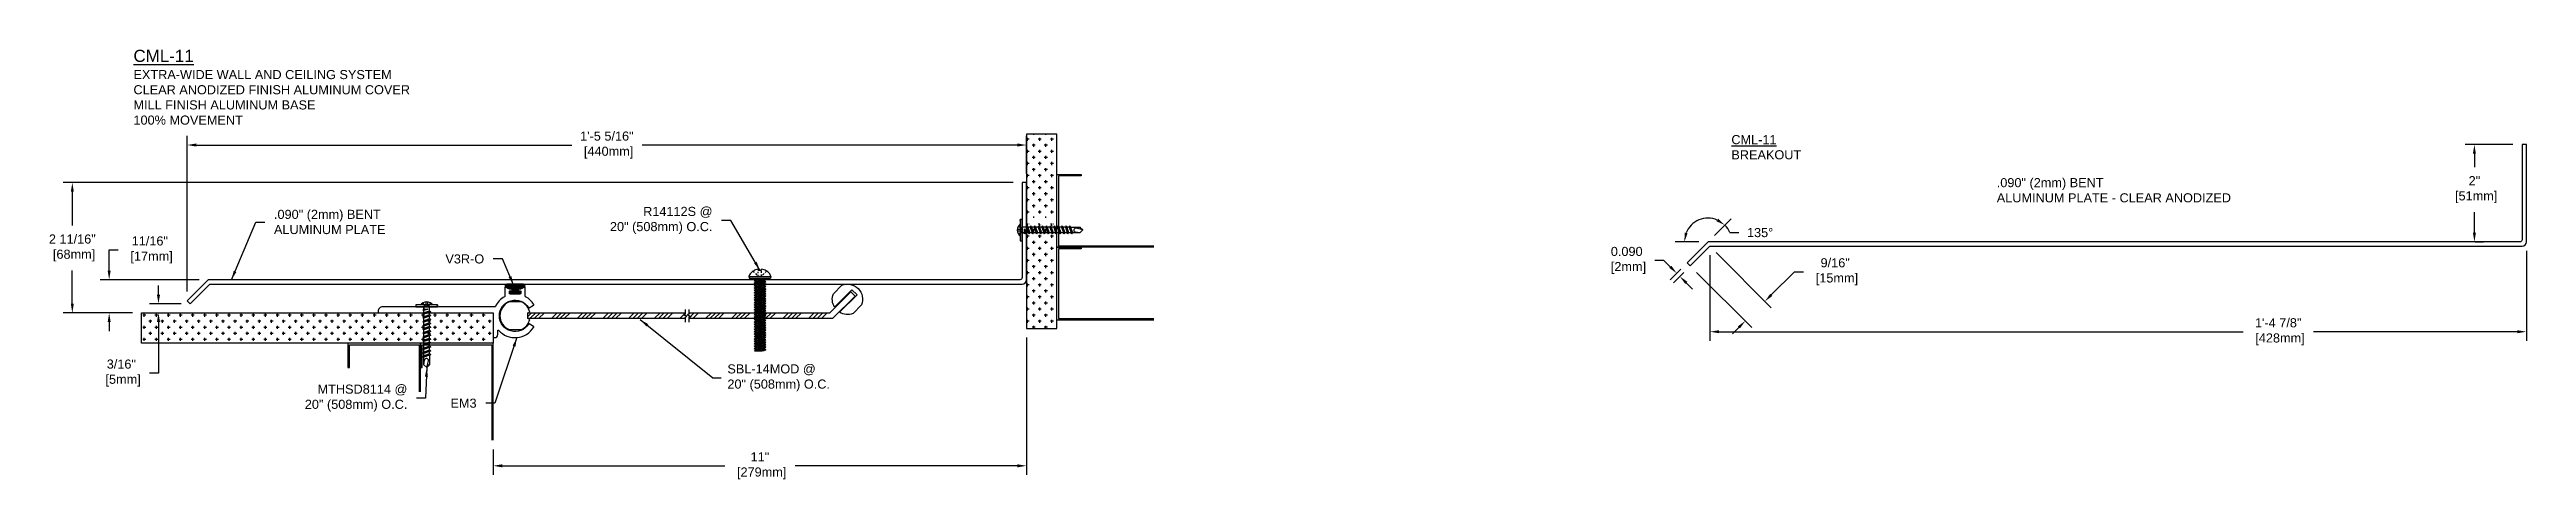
# Model space of a CAD drawing. Header units: inches. Extents: x 6.3 to 57.4, y 49.4 to 58.3.
import ezdxf

# ---------------------------------------------------------------- set-up
doc = ezdxf.new("R2010")
doc.units = ezdxf.units.IN
doc.header["$MEASUREMENT"] = 0
doc.linetypes.add('HIDDEN2', pattern=[0.1875, 0.125, -0.0625])
for name, color, linetype in [('Anchors', 4, 'Continuous'), ('Conditions', 1, 'Continuous'), ('Dimensions', 3, 'Continuous'), ('Fillers', 2, 'Continuous'), ('Metals', 7, 'Continuous'), ('TEXT', 2, 'Continuous')]:
    doc.layers.add(name, color=color, linetype=linetype)
doc.styles.add('ARIAL', font='arial.ttf')
doc.dimstyles.new('Arial', dxfattribs={"dimtxt": 0.1875, "dimasz": 0.1875, "dimexe": 0.1875, "dimexo": 0.1875, "dimgap": 0.1875, "dimtad": 0, "dimtih": 1, "dimtoh": 1, "dimdec": 4, "dimzin": 3, "dimdsep": 46, "dimlunit": 4, "dimtxsty": 'ARIAL', "dimcen": 0.1875, "dimadec": 0, "dimazin": 0, "dimtfac": 1, "dimtdec": 4, "dimtofl": 0, "dimtmove": 0, "dimatfit": 3, "dimfxl": 0, "dimfrac": 2, "dimtolj": 1, "dimtzin": 0, "dimarcsym": 0})

# ---------------------------------------------------------------- blocks, each defined once
blk = doc.blocks.new('V3RforCM')
h = blk.add_hatch(color=256)
h.paths.add_polyline_path([(0.063, -0.194), (0.141, -0.194), (0.141, -0.163), (0.205, -0.163, 0.778538), (0.192, -0.1), (-0.159, -0.1, 0.778538), (-0.172, -0.163), (-0.109, -0.163), (-0.109, -0.194), (-0.03, -0.194), (-0.03, -0.241), (-0.036, -0.267), (-0.091, -0.267), (-0.091, -0.302), (0.124, -0.302), (0.124, -0.267), (0.069, -0.267), (0.063, -0.241)])
edge = h.paths.add_edge_path(flags=16)
edge.add_spline(control_points=[(-0.139, -0.141), (-0.14, -0.141), (-0.185, -0.12), (-0.087, -0.129), (0.017, -0.14)], knot_values=[0.028497, 0.028497, 0.028497, 0.028497, 0.032831, 0.201023, 0.201023, 0.201023, 0.201023], degree=3, periodic=0)
edge.add_spline(control_points=[(0.017, -0.14), (0.12, -0.129), (0.218, -0.12), (0.173, -0.141), (0.172, -0.141)], knot_values=[0.028497, 0.028497, 0.028497, 0.028497, 0.196688, 0.201023, 0.201023, 0.201023, 0.201023], degree=3, periodic=0)
edge.add_line((0.172, -0.141), (-0.139, -0.141))
blk.add_lwpolyline([(0.141, -0.194), (0.141, -0.163), (0.205, -0.163, 0.8111), (0.189, -0.1), (-0.156, -0.1, 0.8111), (-0.172, -0.163), (-0.109, -0.163), (-0.109, -0.194), (-0.03, -0.194), (-0.03, -0.241), (-0.036, -0.267), (-0.091, -0.267), (-0.091, -0.302), (0.124, -0.302), (0.124, -0.267), (0.069, -0.267), (0.063, -0.241), (0.063, -0.194)], format="xyb", close=True)
blk.add_lwpolyline([(0.172, -0.141), (-0.139, -0.141)])
for points in [[(-0.139, -0.141), (-0.14, -0.141), (-0.185, -0.12), (-0.087, -0.129), (0.017, -0.14)], [(0.172, -0.141), (0.173, -0.141), (0.218, -0.12), (0.12, -0.129), (0.017, -0.14)]]:
    blk.add_open_spline(points, degree=3, knots=[0.028497, 0.028497, 0.028497, 0.028497, 0.0328313, 0.2010226, 0.2010226, 0.2010226, 0.2010226])
blk = doc.blocks.new('em3')
blk.add_lwpolyline([(-22.235, -3.441), (-22.235, -3.399, 0.414214), (-22.245, -3.389), (-22.28, -3.389, -0.414214), (-22.29, -3.379), (-22.29, -3.352, -0.414214), (-22.28, -3.342), (-22.207, -3.342, 0.414214), (-22.197, -3.332), (-22.197, -3.321, -0.414214), (-22.187, -3.311), (-22.151, -3.311, -0.414214), (-22.141, -3.321), (-22.141, -3.498, 0.273807), (-22.136, -3.507, -0.158832), (-21.945, -3.71, 0.29076), (-21.936, -3.716), (-19.621, -3.716, -0.414214), (-19.527, -3.81), (-19.527, -3.831, -0.414214), (-19.537, -3.841), (-21.892, -3.841, 0.414214), (-21.902, -3.851), (-21.902, -4.341, -0.414214), (-21.912, -4.351), (-21.933, -4.351, -0.414214), (-21.996, -4.289), (-21.996, -4.204, 0.692603), (-22.013, -4.198, -0.506912), (-22.737, -4.135, -0.420887), (-22.733, -4.121), (-22.642, -4.069, -0.405496), (-22.629, -4.072, 3.520953), (-22.629, -3.731, -0.405496), (-22.642, -3.734), (-22.733, -3.681, -0.420887), (-22.737, -3.668, -0.131423), (-22.569, -3.507, 0.273807), (-22.563, -3.498), (-22.563, -3.321, -0.414214), (-22.553, -3.311), (-22.517, -3.311, -0.414214), (-22.507, -3.321), (-22.507, -3.332, 0.414214), (-22.497, -3.342), (-22.425, -3.342, -0.414214), (-22.415, -3.352), (-22.415, -3.379, -0.414214), (-22.425, -3.389), (-22.46, -3.389, 0.414214), (-22.47, -3.399), (-22.47, -3.441, 0.414214), (-22.46, -3.451), (-22.245, -3.451, 0.414214)], format="xyb", close=True)
blk = doc.blocks.new('R14112S')
for p, q in [((-0.226, 0.031), (0.226, 0.031)), ((-0.226, 0.031), (-0.22, 0)), ((-0.22, 0), (0.22, 0)), ((-0.109, 0.116), (-0.133, 0.141)), ((-0.057, 0.062), (-0.086, 0.092)), ((-0.085, 0), (-0.085, -0.03)), ((-0.034, 0.038), (-0.042, 0.046)), ((-0.034, 0.161), (-0.034, 0.182)), ((-0.034, 0.161), (0.034, 0.161)), ((-0.034, 0.103), (-0.034, 0.131)), ((-0.034, 0.038), (-0.034, 0.065)), ((-0.034, 0.038), (-0.01, 0.038)), ((0.01, 0.038), (0.034, 0.038)), ((0.034, 0.161), (0.034, 0.182)), ((0.034, 0.106), (0.034, 0.142)), ((0.034, 0.038), (0.034, 0.073)), ((0.034, 0.038), (0.042, 0.046)), ((0.057, 0.062), (0.086, 0.092)), ((0.085, 0), (0.085, -0.005)), ((0.109, 0.116), (0.133, 0.141)), ((0.226, 0.031), (0.22, 0)), ((-0.119, -0.05), (0.119, -0.025)), ((-0.119, -0.05), (-0.085, -0.03)), ((-0.119, -0.05), (-0.085, -0.07)), ((-0.119, -0.1), (0.119, -0.075)), ((-0.119, -0.1), (-0.085, -0.08)), ((-0.119, -0.1), (-0.085, -0.12)), ((-0.119, -0.15), (0.119, -0.125)), ((-0.119, -0.15), (-0.085, -0.13)), ((-0.119, -0.15), (-0.085, -0.17)), ((-0.119, -0.2), (0.119, -0.175)), ((-0.119, -0.2), (-0.085, -0.18)), ((-0.119, -0.2), (-0.085, -0.22)), ((-0.119, -0.25), (0.119, -0.225)), ((-0.119, -0.25), (-0.085, -0.23)), ((-0.119, -0.25), (-0.085, -0.27)), ((-0.119, -0.3), (0.119, -0.275)), ((-0.119, -0.3), (-0.085, -0.28)), ((-0.119, -0.3), (-0.085, -0.32)), ((-0.119, -0.35), (0.119, -0.325)), ((-0.119, -0.35), (-0.085, -0.33)), ((-0.119, -0.35), (-0.085, -0.37)), ((-0.119, -0.4), (0.119, -0.375)), ((-0.119, -0.4), (-0.085, -0.38)), ((-0.119, -0.4), (-0.085, -0.42)), ((-0.119, -0.45), (0.119, -0.425)), ((-0.119, -0.45), (-0.085, -0.43)), ((-0.119, -0.45), (-0.085, -0.47)), ((-0.119, -0.5), (0.119, -0.475)), ((-0.119, -0.5), (-0.085, -0.48)), ((-0.119, -0.5), (-0.085, -0.52)), ((-0.085, -0.03), (0.085, -0.005)), ((-0.085, -0.07), (0.085, -0.045)), ((-0.085, -0.08), (0.085, -0.055)), ((-0.085, -0.07), (-0.085, -0.08)), ((-0.085, -0.12), (0.085, -0.095)), ((-0.085, -0.13), (0.085, -0.105)), ((-0.085, -0.12), (-0.085, -0.13)), ((-0.085, -0.17), (0.085, -0.145)), ((-0.085, -0.18), (0.085, -0.155)), ((-0.085, -0.17), (-0.085, -0.18)), ((-0.085, -0.22), (0.085, -0.195)), ((-0.085, -0.23), (0.085, -0.205)), ((-0.085, -0.22), (-0.085, -0.23)), ((-0.085, -0.27), (0.085, -0.245)), ((-0.085, -0.28), (0.085, -0.255)), ((-0.085, -0.27), (-0.085, -0.28)), ((-0.085, -0.32), (0.085, -0.295)), ((-0.085, -0.33), (0.085, -0.305)), ((-0.085, -0.32), (-0.085, -0.33)), ((-0.085, -0.37), (0.085, -0.345)), ((-0.085, -0.38), (0.085, -0.355)), ((-0.085, -0.37), (-0.085, -0.38)), ((-0.085, -0.42), (0.085, -0.395)), ((-0.085, -0.43), (0.085, -0.405)), ((-0.085, -0.42), (-0.085, -0.43)), ((-0.085, -0.47), (0.085, -0.445)), ((-0.085, -0.48), (0.085, -0.455)), ((-0.085, -0.47), (-0.085, -0.48)), ((-0.085, -0.52), (0.085, -0.495)), ((-0.085, -0.53), (0.085, -0.505)), ((0.119, -0.025), (0.085, -0.005)), ((0.119, -0.025), (0.085, -0.045)), ((0.085, -0.045), (0.085, -0.055)), ((0.119, -0.075), (0.085, -0.055)), ((0.119, -0.075), (0.085, -0.095)), ((0.085, -0.095), (0.085, -0.105)), ((0.119, -0.125), (0.085, -0.105)), ((0.119, -0.125), (0.085, -0.145)), ((0.085, -0.145), (0.085, -0.155)), ((0.119, -0.175), (0.085, -0.155)), ((0.119, -0.175), (0.085, -0.195)), ((0.085, -0.195), (0.085, -0.205)), ((0.119, -0.225), (0.085, -0.205)), ((0.119, -0.225), (0.085, -0.245)), ((0.085, -0.245), (0.085, -0.255)), ((0.119, -0.275), (0.085, -0.255)), ((0.119, -0.275), (0.085, -0.295)), ((0.085, -0.295), (0.085, -0.305)), ((0.119, -0.325), (0.085, -0.305)), ((0.119, -0.325), (0.085, -0.345)), ((0.085, -0.345), (0.085, -0.355)), ((0.119, -0.375), (0.085, -0.355)), ((0.119, -0.375), (0.085, -0.395)), ((0.085, -0.395), (0.085, -0.405)), ((0.119, -0.425), (0.085, -0.405)), ((0.119, -0.425), (0.085, -0.445)), ((0.085, -0.445), (0.085, -0.455)), ((0.119, -0.475), (0.085, -0.455)), ((0.119, -0.475), (0.085, -0.495)), ((0.085, -0.495), (0.085, -0.505)), ((0.119, -0.525), (0.085, -0.505)), ((-0.119, -0.55), (0.119, -0.525)), ((-0.119, -0.55), (-0.085, -0.53)), ((-0.119, -0.55), (-0.085, -0.57)), ((-0.119, -0.6), (0.119, -0.575)), ((-0.119, -0.6), (-0.085, -0.58)), ((-0.119, -0.6), (-0.085, -0.62)), ((-0.119, -0.65), (0.119, -0.625)), ((-0.119, -0.65), (-0.085, -0.63)), ((-0.119, -0.65), (-0.085, -0.67)), ((-0.119, -0.7), (0.119, -0.675)), ((-0.119, -0.7), (-0.085, -0.68)), ((-0.119, -0.7), (-0.085, -0.72)), ((-0.119, -0.75), (0.119, -0.725)), ((-0.119, -0.75), (-0.085, -0.73)), ((-0.119, -0.75), (-0.085, -0.77)), ((-0.119, -0.8), (0.119, -0.775)), ((-0.119, -0.8), (-0.085, -0.78)), ((-0.119, -0.8), (-0.085, -0.82)), ((-0.119, -0.85), (0.119, -0.825)), ((-0.119, -0.85), (-0.085, -0.83)), ((-0.119, -0.85), (-0.085, -0.87)), ((-0.119, -0.9), (0.119, -0.875)), ((-0.119, -0.9), (-0.085, -0.88)), ((-0.119, -0.9), (-0.085, -0.92)), ((-0.119, -0.95), (0.119, -0.925)), ((-0.119, -0.95), (-0.085, -0.93)), ((-0.119, -0.95), (-0.085, -0.97)), ((-0.119, -1), (0.119, -0.975)), ((-0.119, -1), (-0.085, -0.98)), ((-0.119, -1), (-0.085, -1.02)), ((-0.085, -0.52), (-0.085, -0.53)), ((-0.085, -0.57), (0.085, -0.545)), ((-0.085, -0.58), (0.085, -0.555)), ((-0.085, -0.57), (-0.085, -0.58)), ((-0.085, -0.62), (0.085, -0.595)), ((-0.085, -0.63), (0.085, -0.605)), ((-0.085, -0.62), (-0.085, -0.63)), ((-0.085, -0.67), (0.085, -0.645)), ((-0.085, -0.68), (0.085, -0.655)), ((-0.085, -0.67), (-0.085, -0.68)), ((-0.085, -0.72), (0.085, -0.695)), ((-0.085, -0.73), (0.085, -0.705)), ((-0.085, -0.72), (-0.085, -0.73)), ((-0.085, -0.77), (0.085, -0.745)), ((-0.085, -0.78), (0.085, -0.755)), ((-0.085, -0.77), (-0.085, -0.78)), ((-0.085, -0.82), (0.085, -0.795)), ((-0.085, -0.83), (0.085, -0.805)), ((-0.085, -0.82), (-0.085, -0.83)), ((-0.085, -0.87), (0.085, -0.845)), ((-0.085, -0.88), (0.085, -0.855)), ((-0.085, -0.87), (-0.085, -0.88)), ((-0.085, -0.92), (0.085, -0.895)), ((-0.085, -0.93), (0.085, -0.905)), ((-0.085, -0.92), (-0.085, -0.93)), ((-0.085, -0.97), (0.085, -0.945)), ((-0.085, -0.98), (0.085, -0.955)), ((-0.085, -0.97), (-0.085, -0.98)), ((-0.085, -1.02), (0.085, -0.995)), ((-0.085, -1.03), (0.085, -1.005)), ((-0.085, -1.02), (-0.085, -1.03)), ((0.119, -0.525), (0.085, -0.545)), ((0.085, -0.545), (0.085, -0.555)), ((0.119, -0.575), (0.085, -0.555)), ((0.119, -0.575), (0.085, -0.595)), ((0.085, -0.595), (0.085, -0.605)), ((0.119, -0.625), (0.085, -0.605)), ((0.119, -0.625), (0.085, -0.645)), ((0.085, -0.645), (0.085, -0.655)), ((0.119, -0.675), (0.085, -0.655)), ((0.119, -0.675), (0.085, -0.695)), ((0.085, -0.695), (0.085, -0.705)), ((0.119, -0.725), (0.085, -0.705)), ((0.119, -0.725), (0.085, -0.745)), ((0.085, -0.745), (0.085, -0.755)), ((0.119, -0.775), (0.085, -0.755)), ((0.119, -0.775), (0.085, -0.795)), ((0.085, -0.795), (0.085, -0.805)), ((0.119, -0.825), (0.085, -0.805)), ((0.119, -0.825), (0.085, -0.845)), ((0.085, -0.845), (0.085, -0.855)), ((0.119, -0.875), (0.085, -0.855)), ((0.119, -0.875), (0.085, -0.895)), ((0.085, -0.895), (0.085, -0.905)), ((0.119, -0.925), (0.085, -0.905)), ((0.119, -0.925), (0.085, -0.945)), ((0.085, -0.945), (0.085, -0.955)), ((0.119, -0.975), (0.085, -0.955)), ((0.119, -0.975), (0.085, -0.995)), ((0.085, -0.995), (0.085, -1.005)), ((0.119, -1.025), (0.085, -1.005)), ((-0.119, -1.05), (0.119, -1.025)), ((-0.119, -1.05), (-0.085, -1.03)), ((-0.119, -1.05), (-0.085, -1.07)), ((-0.119, -1.1), (0.119, -1.075)), ((-0.119, -1.1), (-0.085, -1.08)), ((-0.119, -1.1), (-0.085, -1.12)), ((-0.119, -1.15), (0.119, -1.125)), ((-0.119, -1.15), (-0.085, -1.13)), ((-0.119, -1.15), (-0.085, -1.17)), ((-0.119, -1.2), (0.119, -1.175)), ((-0.119, -1.2), (-0.085, -1.18)), ((-0.119, -1.2), (-0.085, -1.22)), ((-0.119, -1.25), (0.119, -1.225)), ((-0.119, -1.25), (-0.085, -1.23)), ((-0.119, -1.25), (-0.085, -1.27)), ((-0.119, -1.3), (0.119, -1.275)), ((-0.119, -1.3), (-0.085, -1.28)), ((-0.119, -1.3), (-0.085, -1.32)), ((-0.119, -1.35), (0.119, -1.325)), ((-0.119, -1.35), (-0.085, -1.33)), ((-0.119, -1.35), (-0.085, -1.37)), ((-0.119, -1.4), (0.119, -1.375)), ((-0.119, -1.4), (-0.085, -1.38)), ((-0.119, -1.4), (-0.085, -1.42)), ((-0.119, -1.45), (0.119, -1.425)), ((-0.119, -1.45), (-0.085, -1.43)), ((-0.119, -1.45), (-0.085, -1.47)), ((-0.11, -1.5), (0.119, -1.475)), ((-0.11, -1.5), (-0.085, -1.48)), ((-0.11, -1.5), (0.048, -1.5)), ((-0.085, -1.07), (0.085, -1.045)), ((-0.085, -1.08), (0.085, -1.055)), ((-0.085, -1.07), (-0.085, -1.08)), ((-0.085, -1.12), (0.085, -1.095)), ((-0.085, -1.13), (0.085, -1.105)), ((-0.085, -1.12), (-0.085, -1.13)), ((-0.085, -1.17), (0.085, -1.145)), ((-0.085, -1.18), (0.085, -1.155)), ((-0.085, -1.17), (-0.085, -1.18)), ((-0.085, -1.22), (0.085, -1.195)), ((-0.085, -1.23), (0.085, -1.205)), ((-0.085, -1.22), (-0.085, -1.23)), ((-0.085, -1.27), (0.085, -1.245)), ((-0.085, -1.28), (0.085, -1.255)), ((-0.085, -1.27), (-0.085, -1.28)), ((-0.085, -1.32), (0.085, -1.295)), ((-0.085, -1.33), (0.085, -1.305)), ((-0.085, -1.32), (-0.085, -1.33)), ((-0.085, -1.37), (0.085, -1.345)), ((-0.085, -1.38), (0.085, -1.355)), ((-0.085, -1.37), (-0.085, -1.38)), ((-0.085, -1.42), (0.085, -1.395)), ((-0.085, -1.43), (0.085, -1.405)), ((-0.085, -1.42), (-0.085, -1.43)), ((-0.085, -1.47), (0.085, -1.445)), ((-0.085, -1.48), (0.085, -1.455)), ((-0.085, -1.47), (-0.085, -1.48)), ((0.048, -1.5), (0.085, -1.495)), ((0.119, -1.025), (0.085, -1.045)), ((0.085, -1.045), (0.085, -1.055)), ((0.119, -1.075), (0.085, -1.055)), ((0.119, -1.075), (0.085, -1.095)), ((0.085, -1.095), (0.085, -1.105)), ((0.119, -1.125), (0.085, -1.105)), ((0.119, -1.125), (0.085, -1.145)), ((0.085, -1.145), (0.085, -1.155)), ((0.119, -1.175), (0.085, -1.155)), ((0.119, -1.175), (0.085, -1.195)), ((0.085, -1.195), (0.085, -1.205)), ((0.119, -1.225), (0.085, -1.205)), ((0.119, -1.225), (0.085, -1.245)), ((0.085, -1.245), (0.085, -1.255)), ((0.119, -1.275), (0.085, -1.255)), ((0.119, -1.275), (0.085, -1.295)), ((0.085, -1.295), (0.085, -1.305)), ((0.119, -1.325), (0.085, -1.305)), ((0.119, -1.325), (0.085, -1.345)), ((0.085, -1.345), (0.085, -1.355)), ((0.119, -1.375), (0.085, -1.355)), ((0.119, -1.375), (0.085, -1.395)), ((0.085, -1.395), (0.085, -1.405)), ((0.119, -1.425), (0.085, -1.405)), ((0.119, -1.425), (0.085, -1.445)), ((0.085, -1.445), (0.085, -1.455)), ((0.119, -1.475), (0.085, -1.455)), ((0.119, -1.475), (0.085, -1.495))]:
    blk.add_line(p, q)
for centre, radius, start, end in [((-0.08, 0), 0.149, 152.7282, 167.9922), ((-0.041, -0.02), 0.192, 128.7816, 152.7282), ((-0.016, -0.051), 0.232, 108.4084, 128.7816), ((0, -0.1), 0.284, 96.8718, 108.4084), ((0, -0.1), 0.284, 71.5916, 83.1282), ((0.016, -0.051), 0.232, 51.2184, 71.5916), ((0.041, -0.02), 0.192, 27.2718, 51.2184), ((0.08, 0), 0.149, 12.0078, 27.2718)]:
    blk.add_arc(centre, radius, start, end)
blk = doc.blocks.new('SBL-14MOD')
h = blk.add_hatch()
h.set_pattern_fill('ANSI34', color=256, scale=0.5, style=0)
h.paths.add_polyline_path([(5.641, 7.679), (5.641, 7.559), (8.89, 7.559), (8.89, 7.589), (8.919, 7.608), (8.861, 7.63), (8.89, 7.649), (8.89, 7.679)])
h.paths.add_polyline_path([(11.929, 7.559), (12.392, 8.022), (12.304, 8.111), (11.872, 7.679), (8.96, 7.679), (8.96, 7.649), (8.931, 7.63), (8.989, 7.608), (8.96, 7.589), (8.96, 7.559)])
for p, q in [((8.89, 7.749), (8.89, 7.649)), ((8.96, 7.749), (8.96, 7.649)), ((8.96, 7.679), (11.872, 7.679)), ((11.872, 7.679), (12.304, 8.111)), ((11.929, 7.559), (12.392, 8.022)), ((12.392, 8.022), (12.304, 8.111)), ((8.89, 7.649), (8.861, 7.63)), ((8.919, 7.608), (8.861, 7.63)), ((8.89, 7.589), (8.919, 7.608)), ((8.89, 7.589), (8.89, 7.489)), ((8.96, 7.649), (8.931, 7.63)), ((8.989, 7.608), (8.931, 7.63)), ((8.96, 7.589), (8.989, 7.608)), ((8.96, 7.589), (8.96, 7.489)), ((11.929, 7.559), (8.96, 7.559))]:
    blk.add_line(p, q)
for points in [[(12.327, 8.154), (11.968, 7.795, -0.233897), (11.944, 8.071), (12.121, 8.248, -0.654654), (12.526, 7.843), (12.349, 7.666, -0.233897), (12.073, 7.69), (12.432, 8.049)], [(5.682, 7.694, 0.233897), (5.504, 7.906), (5.254, 7.906, 0.654654), (5.254, 7.333), (5.504, 7.333, 0.233897), (5.682, 7.545), (5.641, 7.559), (5.641, 7.679)]]:
    blk.add_lwpolyline(points, format="xyb", close=True)
for points in [[(5.641, 7.679), (8.89, 7.679)], [(8.89, 7.559), (5.641, 7.559)]]:
    blk.add_lwpolyline(points)
blk = doc.blocks.new('*D10')
at = {"layer": 'Defpoints', "color": 0}
for p in [(26.449, 52.51), (15.449, 50.204), (26.449, 49.679)]:
    blk.add_point(p, dxfattribs=at)
at = {"layer": 'Dimensions', "color": 0, "lineweight": -2}
for p, q in [((26.449, 52.323), (26.449, 49.491)), ((15.449, 50.017), (15.449, 49.491)), ((15.636, 49.679), (20.224, 49.679)), ((26.261, 49.679), (21.674, 49.679))]:
    blk.add_line(p, q, dxfattribs=at)
at = {"layer": 'Dimensions', "color": 0}
for points in [[(15.636, 49.71), (15.636, 49.647), (15.449, 49.679)], [(26.261, 49.71), (26.261, 49.647), (26.449, 49.679)]]:
    blk.add_solid(points, dxfattribs=at)
at = {"layer": 'Dimensions', "color": 0, "insert": (20.949, 49.679), "char_height": 0.1875, "attachment_point": 5, "style": 'ARIAL'}
blk.add_mtext('\\A1;11"\\P [279mm]', dxfattribs=at)
blk = doc.blocks.new('*D11')
at = {"layer": 'Defpoints', "color": 0}
for p in [(26.449, 56.287), (26.449, 55.515), (9.136, 53.079)]:
    blk.add_point(p, dxfattribs=at)
at = {"layer": 'Dimensions', "color": 0, "lineweight": -2}
for p, q in [((9.136, 53.267), (9.136, 56.475)), ((9.323, 56.287), (17.068, 56.287)), ((26.261, 56.287), (18.517, 56.287)), ((26.449, 55.702), (26.449, 56.475))]:
    blk.add_line(p, q, dxfattribs=at)
at = {"layer": 'Dimensions', "color": 0}
for points in [[(9.323, 56.319), (9.323, 56.256), (9.136, 56.287)], [(26.261, 56.319), (26.261, 56.256), (26.449, 56.287)]]:
    blk.add_solid(points, dxfattribs=at)
at = {"layer": 'Dimensions', "color": 0, "insert": (17.792, 56.287), "char_height": 0.1875, "attachment_point": 5, "style": 'ARIAL'}
blk.add_mtext('\\A1;1\'-5 5/16"\\P [440mm]', dxfattribs=at)
blk = doc.blocks.new('*D12')
at = {"layer": 'Defpoints', "color": 0}
for p in [(8.192, 52.829), (8.543, 52.829), (9.2, 53.016)]:
    blk.add_point(p, dxfattribs=at)
at = {"layer": 'Dimensions', "color": 0, "lineweight": -2}
for p, q in [((8.543, 53.203), (8.543, 53.391)), ((9.012, 53.016), (8.356, 53.016)), ((8.379, 52.829), (8.731, 52.829)), ((8.543, 52.642), (8.543, 51.59)), ((8.543, 51.59), (8.356, 51.59))]:
    blk.add_line(p, q, dxfattribs=at)
at = {"layer": 'Dimensions', "color": 0}
for points in [[(8.512, 53.203), (8.575, 53.203), (8.543, 53.016)], [(8.512, 52.642), (8.575, 52.642), (8.543, 52.829)]]:
    blk.add_solid(points, dxfattribs=at)
at = {"layer": 'Dimensions', "color": 0, "insert": (7.777, 51.59), "char_height": 0.1875, "attachment_point": 5, "style": 'ARIAL'}
blk.add_mtext('\\A1;3/16"\\P [5mm]', dxfattribs=at)
blk = doc.blocks.new('*D13')
at = {"layer": 'Defpoints', "color": 0}
for p in [(7.526, 53.511), (9.568, 53.511), (8.192, 52.829)]:
    blk.add_point(p, dxfattribs=at)
at = {"layer": 'Dimensions', "color": 0, "lineweight": -2}
for p, q in [((7.526, 53.698), (7.526, 54.127)), ((7.526, 54.127), (7.713, 54.127)), ((9.38, 53.511), (7.338, 53.511)), ((8.004, 52.829), (7.338, 52.829)), ((7.526, 52.642), (7.526, 52.454))]:
    blk.add_line(p, q, dxfattribs=at)
at = {"layer": 'Dimensions', "color": 0}
for points in [[(7.495, 53.698), (7.557, 53.698), (7.526, 53.511)], [(7.495, 52.642), (7.557, 52.642), (7.526, 52.829)]]:
    blk.add_solid(points, dxfattribs=at)
at = {"layer": 'Dimensions', "color": 0, "insert": (8.365, 54.127), "char_height": 0.1875, "attachment_point": 5, "style": 'ARIAL'}
blk.add_mtext('\\A1;11/16"\\P [17mm]', dxfattribs=at)
blk = doc.blocks.new('*D14')
at = {"layer": 'Defpoints', "color": 0}
for p in [(26.359, 55.515), (6.766, 52.829), (8.192, 52.829)]:
    blk.add_point(p, dxfattribs=at)
at = {"layer": 'Dimensions', "color": 0, "lineweight": -2}
for p, q in [((26.171, 55.515), (6.579, 55.515)), ((6.766, 55.327), (6.766, 54.632)), ((6.766, 53.017), (6.766, 53.701)), ((8.004, 52.829), (6.579, 52.829))]:
    blk.add_line(p, q, dxfattribs=at)
at = {"layer": 'Dimensions', "color": 0}
for points in [[(6.735, 55.327), (6.797, 55.327), (6.766, 55.515)], [(6.735, 53.017), (6.797, 53.017), (6.766, 52.829)]]:
    blk.add_solid(points, dxfattribs=at)
at = {"layer": 'Dimensions', "color": 0, "insert": (6.766, 54.166), "char_height": 0.1875, "attachment_point": 5, "style": 'ARIAL'}
blk.add_mtext('\\A1;2 11/16"\\P [68mm]', dxfattribs=at)
blk = doc.blocks.new('MTHSD8114')
for p, q in [((0.224, 0.038), (-0.224, 0.038)), ((-0.224, 0.038), (-0.224, 0)), ((-0.224, 0), (0.224, 0)), ((-0.056, 0), (0.056, 0)), ((0.06, -0.087), (0.06, 0)), ((0.224, 0.038), (0.224, 0)), ((-0.081, -0.061), (-0.024, -0.047)), ((-0.081, -0.061), (-0.056, -0.047)), ((-0.081, -0.061), (-0.056, -0.074)), ((-0.081, -0.141), (0.085, -0.101)), ((-0.081, -0.141), (-0.056, -0.127)), ((-0.081, -0.141), (-0.056, -0.155)), ((-0.081, -0.221), (0.085, -0.181)), ((-0.081, -0.221), (-0.056, -0.208)), ((-0.081, -0.221), (-0.056, -0.235)), ((-0.081, -0.302), (0.085, -0.262)), ((-0.081, -0.302), (-0.056, -0.288)), ((-0.081, -0.302), (-0.056, -0.316)), ((-0.081, -0.382), (0.085, -0.342)), ((-0.081, -0.382), (-0.056, -0.368)), ((-0.081, -0.382), (-0.056, -0.396)), ((-0.081, -0.463), (0.085, -0.422)), ((-0.081, -0.463), (-0.056, -0.449)), ((-0.081, -0.463), (-0.056, -0.477)), ((-0.081, -0.543), (0.085, -0.503)), ((-0.056, -0.047), (-0.056, 0)), ((-0.056, 0), (-0.056, -0.047)), ((0.024, -0.047), (-0.056, -0.074)), ((-0.056, -0.047), (0.024, -0.047)), ((-0.056, -0.127), (-0.056, -0.074)), ((0.06, -0.087), (-0.056, -0.127)), ((0.06, -0.115), (-0.056, -0.155)), ((-0.056, -0.208), (-0.056, -0.155)), ((0.06, -0.167), (-0.056, -0.208)), ((0.06, -0.195), (-0.056, -0.235)), ((-0.056, -0.288), (-0.056, -0.235)), ((0.06, -0.248), (-0.056, -0.288)), ((0.06, -0.276), (-0.056, -0.316)), ((-0.056, -0.368), (-0.056, -0.316)), ((0.06, -0.328), (-0.056, -0.368)), ((0.06, -0.356), (-0.056, -0.396)), ((-0.056, -0.449), (-0.056, -0.396)), ((0.06, -0.409), (-0.056, -0.449)), ((0.06, -0.436), (-0.056, -0.477)), ((-0.056, -0.529), (-0.056, -0.477)), ((0.06, -0.489), (-0.056, -0.529)), ((0.085, -0.101), (0.06, -0.087)), ((0.085, -0.101), (0.06, -0.115)), ((0.06, -0.167), (0.06, -0.115)), ((0.085, -0.181), (0.06, -0.167)), ((0.085, -0.181), (0.06, -0.195)), ((0.06, -0.248), (0.06, -0.195)), ((0.085, -0.262), (0.06, -0.248)), ((0.085, -0.262), (0.06, -0.276)), ((0.06, -0.328), (0.06, -0.276)), ((0.085, -0.342), (0.06, -0.328)), ((0.085, -0.342), (0.06, -0.356)), ((0.06, -0.409), (0.06, -0.356)), ((0.085, -0.422), (0.06, -0.409)), ((0.085, -0.422), (0.06, -0.436)), ((0.06, -0.489), (0.06, -0.436)), ((0.085, -0.503), (0.06, -0.489)), ((0.085, -0.503), (0.06, -0.517)), ((-0.081, -0.543), (-0.056, -0.529)), ((-0.081, -0.543), (-0.056, -0.557)), ((-0.081, -0.624), (0.085, -0.583)), ((-0.081, -0.624), (-0.056, -0.61)), ((-0.081, -0.624), (-0.056, -0.637)), ((-0.081, -0.704), (0.085, -0.664)), ((-0.081, -0.704), (-0.056, -0.69)), ((-0.081, -0.704), (-0.056, -0.718)), ((-0.081, -0.784), (0.085, -0.744)), ((-0.081, -0.784), (-0.056, -0.771)), ((-0.081, -0.784), (-0.056, -0.798)), ((-0.081, -0.865), (0.085, -0.825)), ((-0.081, -0.865), (-0.056, -0.851)), ((-0.081, -0.865), (-0.056, -0.879)), ((-0.081, -0.945), (0.085, -0.905)), ((-0.081, -0.945), (-0.056, -0.931)), ((-0.081, -0.945), (-0.056, -0.959)), ((-0.081, -1.026), (0.085, -0.985)), ((-0.081, -1.026), (-0.056, -1.012)), ((0.06, -0.517), (-0.056, -0.557)), ((-0.056, -0.61), (-0.056, -0.557)), ((0.06, -0.569), (-0.056, -0.61)), ((0.06, -0.597), (-0.056, -0.637)), ((-0.056, -0.69), (-0.056, -0.637)), ((0.06, -0.65), (-0.056, -0.69)), ((0.06, -0.678), (-0.056, -0.718)), ((-0.056, -0.771), (-0.056, -0.718)), ((0.06, -0.73), (-0.056, -0.771)), ((0.06, -0.758), (-0.056, -0.798)), ((-0.056, -0.851), (-0.056, -0.798)), ((0.06, -0.811), (-0.056, -0.851)), ((0.06, -0.839), (-0.056, -0.879)), ((-0.056, -0.931), (-0.056, -0.879)), ((0.06, -0.891), (-0.056, -0.931)), ((0.06, -0.919), (-0.056, -0.959)), ((-0.056, -1.012), (-0.056, -0.959)), ((0.06, -0.972), (-0.056, -1.012)), ((0.06, -0.999), (-0.056, -1.04)), ((0.06, -0.569), (0.06, -0.517)), ((0.085, -0.583), (0.06, -0.569)), ((0.085, -0.583), (0.06, -0.597)), ((0.06, -0.65), (0.06, -0.597)), ((0.085, -0.664), (0.06, -0.65)), ((0.085, -0.664), (0.06, -0.678)), ((0.06, -0.73), (0.06, -0.678)), ((0.085, -0.744), (0.06, -0.73)), ((0.085, -0.744), (0.06, -0.758)), ((0.06, -0.811), (0.06, -0.758)), ((0.085, -0.825), (0.06, -0.811)), ((0.085, -0.825), (0.06, -0.839)), ((0.06, -0.891), (0.06, -0.839)), ((0.085, -0.905), (0.06, -0.891)), ((0.085, -0.905), (0.06, -0.919)), ((0.06, -0.972), (0.06, -0.919)), ((0.085, -0.985), (0.06, -0.972)), ((0.085, -0.985), (0.06, -0.999)), ((0.06, -0.999), (0.06, -1.192)), ((-0.081, -1.026), (-0.056, -1.04)), ((-0.056, -1.192), (-0.056, -1.04)), ((-0.056, -1.192), (-0.046, -1.097)), ((0.002, -1.25), (-0.056, -1.192)), ((0.002, -1.25), (0.039, -1.111)), ((0.002, -1.25), (0.06, -1.192))]:
    blk.add_line(p, q)
at = {"linetype": 'HIDDEN2'}
for p, q in [((-0.081, 0.079), (-0.038, 0.006)), ((0.038, 0.006), (-0.038, 0.006)), ((-0.019, 0.099), (-0.016, 0.006)), ((0.019, 0.099), (0.016, 0.006)), ((0.081, 0.079), (0.038, 0.006))]:
    blk.add_line(p, q, dxfattribs=at)
for centre, radius, start, end in [((0, -0.066), 0.166, 38.5375, 141.4625), ((-0.005, -1.11), 0.0433, 358.315, 162.8045), ((0.089, -1.279), 0.0922, 108.6241, 161.3759)]:
    blk.add_arc(centre, radius, start, end)
blk.add_point((0.204, 0.038))
blk = doc.blocks.new('*D16')
at = {"layer": 'Defpoints', "color": 0}
for p in [(40.545, 54.202), (40.139, 53.797), (41.274, 52.662)]:
    blk.add_point(p, dxfattribs=at)
at = {"layer": 'Dimensions', "color": 0, "lineweight": -2}
for p, q in [((40.272, 53.664), (41.407, 52.529)), ((40.677, 54.07), (41.812, 52.935)), ((41.812, 53.2), (42.289, 53.677)), ((42.289, 53.677), (42.477, 53.677)), ((41.142, 52.529), (41.009, 52.397))]:
    blk.add_line(p, q, dxfattribs=at)
at = {"layer": 'Dimensions', "color": 0}
for points in [[(41.79, 53.222), (41.834, 53.178), (41.68, 53.067)], [(41.12, 52.551), (41.164, 52.507), (41.274, 52.662)]]:
    blk.add_solid(points, dxfattribs=at)
at = {"layer": 'Dimensions', "color": 0, "insert": (43.129, 53.677), "char_height": 0.1875, "attachment_point": 5, "style": 'ARIAL'}
blk.add_mtext('\\A1;9/16"\\P [15mm]', dxfattribs=at)
blk = doc.blocks.new('*D17')
at = {"layer": 'Defpoints', "color": 0}
for p in [(40.545, 54.202), (57.389, 54.292), (57.389, 52.441)]:
    blk.add_point(p, dxfattribs=at)
at = {"layer": 'Dimensions', "color": 0, "lineweight": -2}
for p, q in [((40.545, 54.015), (40.545, 52.253)), ((57.389, 54.105), (57.389, 52.253)), ((40.732, 52.441), (51.543, 52.441)), ((57.201, 52.441), (52.993, 52.441))]:
    blk.add_line(p, q, dxfattribs=at)
at = {"layer": 'Dimensions', "color": 0}
for points in [[(40.732, 52.472), (40.732, 52.41), (40.545, 52.441)], [(57.201, 52.472), (57.201, 52.41), (57.389, 52.441)]]:
    blk.add_solid(points, dxfattribs=at)
at = {"layer": 'Dimensions', "color": 0, "insert": (52.268, 52.441), "char_height": 0.1875, "attachment_point": 5, "style": 'ARIAL'}
blk.add_mtext('\\A1;1\'-4 7/8"\\P [428mm]', dxfattribs=at)
blk = doc.blocks.new('*D18')
at = {"layer": 'Defpoints', "color": 0}
for p in [(57.299, 56.296), (56.144, 54.292), (56.315, 54.292)]:
    blk.add_point(p, dxfattribs=at)
at = {"layer": 'Dimensions', "color": 0, "lineweight": -2}
for p, q in [((57.111, 56.296), (56.127, 56.296)), ((56.315, 56.108), (56.315, 55.832)), ((56.315, 54.48), (56.315, 54.904)), ((56.332, 54.292), (56.502, 54.292))]:
    blk.add_line(p, q, dxfattribs=at)
at = {"layer": 'Dimensions', "color": 0}
for points in [[(56.284, 56.108), (56.346, 56.108), (56.315, 56.296)], [(56.284, 54.48), (56.346, 54.48), (56.315, 54.292)]]:
    blk.add_solid(points, dxfattribs=at)
at = {"layer": 'Dimensions', "color": 0, "insert": (56.315, 55.368), "char_height": 0.1875, "attachment_point": 5, "style": 'ARIAL'}
blk.add_mtext('\\A1;2"\\P [51mm]', dxfattribs=at)
blk = doc.blocks.new('*D19')
at = {"layer": 'Defpoints', "color": 0}
for p in [(40.162, 54.638), (40.507, 54.292), (40.507, 54.292), (45.126, 54.292), (40.076, 53.86)]:
    blk.add_point(p, dxfattribs=at)
at = {"layer": 'Dimensions', "color": 0, "lineweight": -2}
for p, q in [((40.64, 54.425), (40.986, 54.77)), ((40.32, 54.292), (39.831, 54.292)), ((40.958, 54.482), (41.145, 54.482))]:
    blk.add_line(p, q, dxfattribs=at)
for start, end in [(67.1135, 157.8865), (22.8865, 45)]:
    blk.add_arc((40.507, 54.292), 0.489, start, end, dxfattribs=at)
at = {"layer": 'Dimensions', "color": 0}
for points in [[(40.715, 54.768), (40.68, 54.717), (40.853, 54.638)], [(40.085, 54.47), (40.024, 54.482), (40.019, 54.292)]]:
    blk.add_solid(points, dxfattribs=at)
at = {"layer": 'Dimensions', "color": 0, "insert": (41.581, 54.482), "char_height": 0.1875, "attachment_point": 5, "style": 'ARIAL'}
blk.add_mtext('\\A1;135°', dxfattribs=at)
blk = doc.blocks.new('*D20')
at = {"layer": 'Defpoints', "color": 0}
for p in [(40.076, 53.86), (40.139, 53.797), (39.861, 53.645)]:
    blk.add_point(p, dxfattribs=at)
at = {"layer": 'Dimensions', "color": 0, "lineweight": -2}
for p, q in [((39.595, 53.911), (39.408, 53.911)), ((39.728, 53.778), (39.595, 53.911)), ((39.943, 53.728), (39.728, 53.513)), ((40.007, 53.664), (39.792, 53.449)), ((40.057, 53.449), (40.189, 53.317))]:
    blk.add_line(p, q, dxfattribs=at)
at = {"layer": 'Dimensions', "color": 0}
for points in [[(39.75, 53.8), (39.706, 53.756), (39.861, 53.645)], [(40.079, 53.471), (40.035, 53.427), (39.924, 53.582)]]:
    blk.add_solid(points, dxfattribs=at)
at = {"layer": 'Dimensions', "color": 0, "insert": (38.829, 53.911), "char_height": 0.1875, "attachment_point": 5, "style": 'ARIAL'}
blk.add_mtext('\\A1;0.090\\P [2mm]', dxfattribs=at)

msp = doc.modelspace()

# ---------------------------------------------------------------- hatches: boundary and pattern name
at = {"layer": 'Conditions'}
h = msp.add_hatch(dxfattribs=at)
h.set_pattern_fill('CROSS', color=256, scale=0.5, angle=90, style=0)
h.set_pattern_definition([(90, (16.72162, 49.37522), (-0.125, 0.125), [0.0625, -0.1875]), (180, (16.75287, 49.40647), (-0.125, -0.125), [0.0625, -0.1875])])
h.paths.add_polyline_path([(27.0739, 55.68171), (27.0739, 56.51045), (26.4489, 56.51045), (26.4489, 54.80024), (26.45737, 54.78495), (26.51499, 54.78495), (26.52785, 54.80817), (26.5407, 54.78495), (26.59833, 54.78495), (26.61118, 54.80817), (26.62403, 54.78495), (26.68166, 54.78495), (26.69451, 54.80817), (26.70737, 54.78495), (26.76499, 54.78495), (26.77785, 54.80817), (26.7907, 54.78495), (26.84833, 54.78495), (26.86118, 54.80817), (26.87403, 54.78495), (26.93166, 54.78495), (26.94451, 54.80817), (26.95737, 54.78495), (27.01499, 54.78495), (27.02785, 54.80817), (27.0407, 54.78495), (27.0739, 54.78495)])
h.paths.add_polyline_path([(27.0739, 54.6441), (27.06951, 54.63617), (27.05635, 54.65995), (26.99935, 54.65995), (26.98618, 54.63617), (26.97302, 54.65995), (26.91601, 54.65995), (26.90285, 54.63617), (26.88968, 54.65995), (26.83268, 54.65995), (26.81951, 54.63617), (26.80635, 54.65995), (26.74935, 54.65995), (26.73618, 54.63617), (26.72302, 54.65995), (26.66601, 54.65995), (26.65285, 54.63617), (26.63968, 54.65995), (26.58268, 54.65995), (26.56951, 54.63617), (26.55635, 54.65995), (26.49935, 54.65995), (26.48618, 54.63617), (26.47302, 54.65995), (26.4489, 54.65995), (26.4489, 53.38736), (26.4489, 52.51045), (27.0739, 52.51045)])
h = msp.add_hatch(dxfattribs=at)
h.set_pattern_fill('CROSS', color=256, scale=0.5, angle=90, style=0)
h.paths.add_polyline_path([(15.4489, 52.20432), (15.4489, 52.81932, 0.41421356), (15.4389, 52.82932), (13.0839, 52.82932), (8.19186, 52.82932), (8.19186, 52.20432)])

# ---------------------------------------------------------------- linework, layer by layer
for points in [[(27.0739, 52.51045), (27.0739, 56.51045), (26.4489, 56.51045), (26.4489, 52.51045), (27.0739, 52.51045)], [(29.0739, 54.18171), (27.0739, 54.18171), (27.0739, 55.68171), (27.5739, 55.68171), (27.5739, 55.65046), (27.10515, 55.65046), (27.10515, 54.21296), (29.0739, 54.21296)], [(29.0739, 52.68171), (27.0739, 52.68171), (27.0739, 54.18171), (27.5739, 54.18171), (27.5739, 54.15046), (27.10515, 54.15046), (27.10515, 52.71296), (29.0739, 52.71296)], [(15.4489, 52.20432), (8.19186, 52.20432), (8.19186, 52.82932), (15.4489, 52.82932), (15.4489, 52.20432)], [(13.9489, 51.20465), (13.9489, 52.20432), (12.4489, 52.20432), (12.4489, 51.70432), (12.48015, 51.70432), (12.48015, 52.17307), (13.91765, 52.17307), (13.91765, 51.2047)], [(15.4489, 50.20432), (15.4489, 52.20432), (13.9489, 52.20432), (13.9489, 51.70432), (13.98015, 51.70432), (13.98015, 52.17307), (15.41765, 52.17307), (15.41765, 50.20432)]]:
    msp.add_lwpolyline(points, dxfattribs=at)
at = {"layer": 'Metals'}
for points in [[(40.13937, 53.79683), (40.5447, 54.20216), (57.29873, 54.20216, 0.41421356), (57.38873, 54.29216), (57.38873, 56.29591), (57.29873, 56.29591), (57.29873, 54.33716, -0.41421356), (57.25373, 54.29216), (40.50742, 54.29216), (40.07573, 53.86047)], [(9.19954, 53.01553), (9.60487, 53.42086), (26.3589, 53.42086, 0.41421356), (26.4489, 53.51086), (26.4489, 55.51461), (26.3589, 55.51461), (26.3589, 53.55586, -0.41421356), (26.3139, 53.51086), (9.5676, 53.51086), (9.1359, 53.07917)]]:
    msp.add_lwpolyline(points, format="xyb", close=True, dxfattribs=at)

# ---------------------------------------------------------------- block references
at = {"layer": 'Anchors', "rotation": 90}
msp.add_blockref('MTHSD8114', (26.3589, 54.53523), dxfattribs=at)
at = {"layer": 'Anchors'}
for name, p in [('R14112S', (20.9489, 53.54586)), ('SBL-14MOD', (10.52035, 45.15114)), ('MTHSD8114', (14.07509, 52.95432))]:
    msp.add_blockref(name, p, dxfattribs=at)
at = {"layer": 'Fillers'}
msp.add_blockref('V3RforCM', (15.88236, 53.52114), dxfattribs=at)
at = {"layer": 'Metals', "xscale": -1}
msp.add_blockref('em3', (-6.45325, 56.6702), dxfattribs=at)

# ---------------------------------------------------------------- texts
at = {"layer": 'TEXT', "char_height": 0.25, "width": 9.6875, "attachment_point": 1, "style": 'ARIAL'}
for s, insert in [('{\\LCML-11\\P\\H0.75x;\\lEXTRA-WIDE WALL AND CEILING SYSTEM\\PCLEAR ANODIZED FINISH ALUMINUM COVER\\PMILL FINISH ALUMINUM BASE\\P100% MOVEMENT}', (8.02703, 58.24904)), ('{\\H0.75x;\\LCML-11\\P\\lBREAKOUT}', (40.98785, 56.49206)), ('{\\H0.75x;.090" (2mm) BENT\\PALUMINUM PLATE - CLEAR ANODIZED }', (46.46244, 55.60592))]:
    msp.add_mtext(s, dxfattribs=dict(at, insert=insert))
at = {"layer": 'TEXT', "char_height": 0.1875, "style": 'ARIAL'}
for s, insert, attachment_point in [('.090" (2mm) BENT\\PALUMINUM PLATE', (10.92548, 54.70128), 4), ('R14112S @\\P20" (508mm) O.C.', (19.97132, 54.73487), 6), ('V3R-O', (15.26194, 53.93971), 6), ('SBL-14MOD @\\P20" (508mm) O.C.', (20.27826, 51.4908), 4), ('MTHSD8114 @\\P20" (508mm) O.C.', (13.67733, 51.0741), 6), ('EM3', (15.10506, 50.96768), 6)]:
    msp.add_mtext(s, dxfattribs=dict(at, insert=insert, attachment_point=attachment_point))

# ---------------------------------------------------------------- dimensions: what is measured, and where the dimension line sits
at = {"layer": 'Dimensions'}
for base, p1, p2, picture, middle in [((26.4489, 56.28746), (9.1359, 53.07917), (26.4489, 55.51461), '*D11', (17.7924, 56.28746)), ((57.38873, 52.44092), (40.5447, 54.20216), (57.38873, 54.29216), '*D17', (52.26797, 52.44092)), ((26.4489, 49.67857), (15.4489, 50.20432), (26.4489, 52.51045), '*D10', (20.9489, 49.67857))]:
    dim = msp.add_linear_dim(base=base, p1=p1, p2=p2, dimstyle='Arial', override={"dimpost": '\\X'}, dxfattribs=at)
    dim.commit()
    dim.dimension.update_dxf_attribs({"geometry": picture, "text_midpoint": middle, "dimtype": 160})
for base, p1, p2, angle, override, picture, middle, dimtype in [((56.3148954206, 54.2921623844), (57.2987274107, 56.2959123844), (56.144101148, 54.2921623844), 90, {"dimpost": '\\X'}, '*D18', (56.3148954206, 55.3681356177), 160), ((6.76611, 52.82932), (26.3589, 55.51461), (8.19186, 52.82932), 90, {"dimpost": '\\X'}, '*D14', (6.76611, 54.16648), 160), ((7.5259, 53.51086), (8.19186, 52.82932), (9.5676, 53.51086), 90, {"dimpost": '\\X'}, '*D13', (8.36542, 54.12671), 160), ((39.8606, 53.64535), (40.13937, 53.79683), (40.07573, 53.86047), 135, {"dimdec": 3, "dimlunit": 2, "dimpost": '\\X'}, '*D20', (38.82875, 53.91051), 161), ((41.27434, 52.66186), (40.5447, 54.20216), (40.13937, 53.79683), 225, {"dimpost": '\\X'}, '*D16', (43.12867, 53.67667), 161), ((8.54331, 52.82932), (9.19954, 53.01553), (8.19186, 52.82932), 90, {"dimpost": '\\X'}, '*D12', (7.77662, 51.58952), 160)]:
    dim = msp.add_linear_dim(base=base, p1=p1, p2=p2, angle=angle, dimstyle='Arial', override=override, dxfattribs=at)
    dim.commit()
    dim.dimension.update_dxf_attribs({"geometry": picture, "text_midpoint": middle, "dimtype": dimtype})
dim = msp.add_angular_dim_2l(base=(40.16176, 54.63782), line1=((45.12601, 54.29216), (40.50742, 54.29216)), line2=((40.50742, 54.29216), (40.07573, 53.86047)), dimstyle='Arial', override={"dimpost": '\\X'}, dxfattribs=at)
dim.commit()
dim.dimension.update_dxf_attribs({"geometry": '*D19', "text_midpoint": (41.58071, 54.48228)})

# ---------------------------------------------------------------- leaders
at = {"layer": 'TEXT'}
for points in [[(10.04932, 53.51086), (10.55048, 54.70128), (10.73798, 54.70128)], [(14.07711, 51.70432), (14.05233, 51.0741), (13.86483, 51.0741)]]:
    msp.add_leader(points, dimstyle='Arial', override={"dimgap": 0.1875, "dimtad": 0}, dxfattribs=at)
at = {"layer": 'TEXT', "annotation_type": 0, "has_hookline": 1, "hookline_direction": 1}
for points, text_width in [([(20.9489, 53.70723), (20.34632, 54.73487), (20.15882, 54.73487)], 2.08578), ([(15.86765, 53.40523), (15.63694, 53.93971), (15.44944, 53.93971)], 0.7876), ([(15.93762, 52.32049), (15.48006, 50.96768), (15.29256, 50.96768)], 0.50597)]:
    msp.add_leader(points, dimstyle='Arial', override={"dimgap": 0.1875, "dimtad": 0}, dxfattribs=dict(at, text_width=text_width))
at = {"layer": 'TEXT'}
msp.add_leader([(18.48055, 52.69031), (19.97601, 51.4908), (20.15326, 51.4908)], dimstyle='Arial', dxfattribs=at)

doc.saveas('drawing.dxf')
